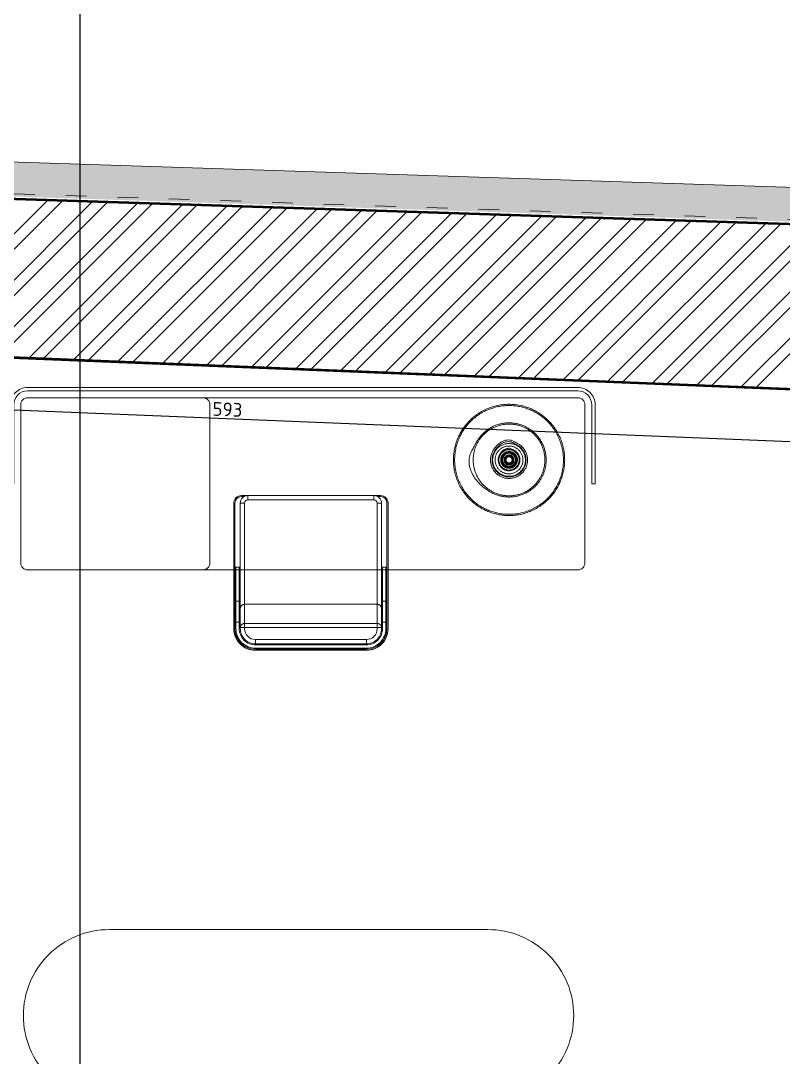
# Model space of a CAD drawing. Header units: inches. Extents: x -10121 to 9010, y 58067 to 62726.
# Drawn here: x -3031.2 to -2809.5, y 61963 to 62264.3 of the extents above; entities that cross this region are included whole.
import ezdxf

# ---------------------------------------------------------------- set-up
doc = ezdxf.new("R2010")
doc.units = ezdxf.units.IN
doc.linetypes.add('ACAD_ISO03W100', pattern=[30, 12, -18])
for name, color, linetype, lineweight in [('1', 7, 'Continuous', 18), ('2', 36, 'Continuous', 18), ('A-DUVAR 0.50', 40, 'Continuous', 50), ('A-YAZI 0.15', 190, 'Continuous', 15), ('Auto-Olcu', 33, 'Continuous', 15), ('Auto-Silik_Cizgiler', 47, 'Continuous', 9), ('Auto-SilikCizgiler', 251, 'Continuous', 9), ('Auto-Tefris', 32, 'Continuous', 9), ('Auto-Yazi', 7, 'Continuous', 20), ('BACAHATCH', 8, 'Continuous', 13)]:
    doc.layers.add(name, color=color, linetype=linetype, lineweight=lineweight)
doc.styles.add('1-20', font='isocpeur.ttf', dxfattribs={"height": 4})
doc.dimstyles.new('ölçü 1_20', dxfattribs={"dimtxt": 4, "dimasz": 1, "dimexe": 1, "dimexo": 3, "dimtad": 1, "dimdec": 0, "dimtxsty": '1-20', "dimblk": 'ARCHTICK', "dimcen": 1.5, "dimclrd": 256, "dimclre": 256, "dimclrt": 256, "dimadec": 0, "dimazin": 0, "dimtfac": 1, "dimtdec": 0, "dimtmove": 0, "dimatfit": 3, "dimldrblk": 'ARCHTICK', "dimfxl": 1, "dimlwd": -1, "dimlwe": -1, "dimarcsym": 0})

# ---------------------------------------------------------------- blocks, each defined once
blk = doc.blocks.new('_ARCHTICK')
at = {"color": 0, "linetype": 'ByBlock', "const_width": 0.15}
blk.add_lwpolyline([(-0.5, -0.5), (0.5, 0.5)], dxfattribs=at)
blk = doc.blocks.new('HJTY5')
at = {"layer": '1'}
for points, weights, knots in [([(69.51, -5593.8), (84.65, -5585.47), (92.98, -5600.61), (101.3, -5615.76), (86.16, -5624.08), (71.02, -5632.41), (62.69, -5617.27), (54.37, -5602.12), (69.51, -5593.8)], [1, 0.707106781187, 1, 0.707106781187, 1, 0.707106781187, 1, 0.707106781187, 1], [0, 0, 0, 14.137512, 14.137512, 28.275024, 28.275024, 42.412536, 42.412536, 56.550048, 56.550048, 56.550048]), ([(72.28, -5598.85), (72.28, -5598.85), (72.28, -5598.85), (72.28, -5598.85), (82.38, -5593.29), (87.93, -5603.39), (93.48, -5613.48), (83.39, -5619.04), (73.29, -5624.59), (67.74, -5614.49), (62.19, -5604.4), (72.28, -5598.85)], [1, 1, 1, 1, 0.707106781187, 1, 0.707106781187, 1, 0.707106781187, 1, 0.707106781187, 1], [0, 0, 0, 1.178126, 2.356252, 4.712504, 9.425008, 9.425008, 18.850016, 18.850016, 28.275024, 28.275024, 37.700032, 37.700032, 37.700032]), ([(72.47, -5599.18), (62.71, -5604.55), (68.08, -5614.31), (73.44, -5624.06), (83.2, -5618.7), (92.96, -5613.33), (87.59, -5603.58), (82.23, -5593.82), (72.47, -5599.18)], [1, 0.707106781187, 1, 0.707106781187, 1, 0.707106781187, 1, 0.707106781187, 1], [0, 0, 0, 9.110833, 9.110833, 18.221667, 18.221667, 27.3325, 27.3325, 36.443333, 36.443333, 36.443333]), ([(72.79, -5611.72), (72.79, -5611.72), (72.79, -5611.72), (72.79, -5611.72), (70.01, -5606.67), (75.06, -5603.9), (80.11, -5601.12), (82.88, -5606.17), (85.66, -5611.22), (80.61, -5613.99), (75.56, -5616.77), (72.79, -5611.72)], [1, 1, 1, 1, 0.707106781187, 1, 0.707106781187, 1, 0.707106781187, 1, 0.707106781187, 1], [0, 0, 0, 0.589051, 1.178102, 2.356205, 4.712409, 4.712409, 9.424819, 9.424819, 14.137228, 14.137228, 18.849637, 18.849637, 18.849637])]:
    blk.add_rational_spline(points, weights, degree=2, knots=knots, dxfattribs=at)
at = {"layer": '2'}
for points, weights, knots in [([(69.69, -5594.13), (54.89, -5602.27), (63.03, -5617.08), (71.17, -5631.89), (85.98, -5623.75), (100.78, -5615.61), (92.64, -5600.8), (84.5, -5585.99), (69.69, -5594.13)], [1, 0.707106781187, 1, 0.707106781187, 1, 0.707106781187, 1, 0.707106781187, 1], [0, 0, 0, 13.823333, 13.823333, 27.646667, 27.646667, 41.47, 41.47, 55.293334, 55.293334, 55.293334]), ([(73.21, -5611.48), (73.21, -5611.48), (73.21, -5611.48), (73.21, -5611.48), (70.66, -5606.86), (75.29, -5604.31), (79.92, -5601.76), (82.46, -5606.39), (85.01, -5611.02), (80.38, -5613.57), (75.75, -5616.11), (73.21, -5611.48)], [1, 1, 1, 1, 0.707106781187, 1, 0.707106781187, 1, 0.707106781187, 1, 0.707106781187, 1], [0, 0, 0, 0.540124, 1.080247, 2.160495, 4.320989, 4.320989, 8.641979, 8.641979, 12.962968, 12.962968, 17.283957, 17.283957, 17.283957]), ([(73.38, -5611.39), (70.92, -5606.93), (75.38, -5604.48), (79.84, -5602.03), (82.29, -5606.48), (84.75, -5610.94), (80.29, -5613.4), (75.83, -5615.85), (73.38, -5611.39)], [1, 0.707106781187, 1, 0.707106781187, 1, 0.707106781187, 1, 0.707106781187, 1], [0, 0, 0, 4.163862, 4.163862, 8.327725, 8.327725, 12.491587, 12.491587, 16.65545, 16.65545, 16.65545]), ([(74.05, -5611.02), (76.13, -5614.81), (79.92, -5612.73), (83.7, -5610.64), (81.62, -5606.86), (79.54, -5603.07), (75.75, -5605.15), (71.97, -5607.24), (74.05, -5611.02)], [1, 0.707106781187, 1, 0.707106781187, 1, 0.707106781186, 1, 0.707106781186, 1], [0, 0, 0, 3.534292, 3.534292, 7.068583, 7.068583, 10.602875, 10.602875, 14.137167, 14.137167, 14.137167]), ([(74.89, -5610.56), (74.89, -5610.56), (74.89, -5610.56), (74.89, -5610.56), (73.27, -5607.61), (76.22, -5606), (79.16, -5604.38), (80.78, -5607.32), (82.4, -5610.27), (79.45, -5611.88), (76.51, -5613.5), (74.89, -5610.56)], [1, 1, 1, 1, 0.707106781187, 1, 0.707106781187, 1, 0.707106781186, 1, 0.707106781186, 1], [0, 0, 0, 0.343612, 0.687223, 1.374447, 2.748894, 2.748894, 5.497787, 5.497787, 8.246681, 8.246681, 10.995574, 10.995574, 10.995574]), ([(75.06, -5610.47), (76.59, -5613.24), (79.36, -5611.72), (82.14, -5610.19), (80.61, -5607.41), (79.08, -5604.64), (76.31, -5606.16), (73.53, -5607.69), (75.06, -5610.47)], [1, 0.707106781187, 1, 0.707106781187, 1, 0.707106781186, 1, 0.707106781187, 1], [0, 0, 0, 2.591814, 2.591814, 5.183628, 5.183628, 7.775442, 7.775442, 10.367256, 10.367256, 10.367256]), ([(76.07, -5609.92), (76.07, -5609.92), (76.07, -5609.92), (76.07, -5609.92), (75.1, -5608.15), (76.87, -5607.18), (78.63, -5606.21), (79.6, -5607.98), (80.57, -5609.74), (78.81, -5610.71), (77.04, -5611.68), (76.07, -5609.92)], [1, 1, 1, 1, 0.707106781186, 1, 0.707106781186, 1, 0.707106781187, 1, 0.707106781187, 1], [0, 0, 0, 0.206167, 0.412334, 0.824668, 1.649336, 1.649336, 3.298672, 3.298672, 4.948008, 4.948008, 6.597345, 6.597345, 6.597345]), ([(75.95, -5609.98), (74.92, -5608.1), (76.8, -5607.06), (78.69, -5606.03), (79.72, -5607.91), (80.76, -5609.8), (78.87, -5610.83), (76.99, -5611.87), (75.95, -5609.98)], [1, 0.707106781187, 1, 0.707106781187, 1, 0.707106781187, 1, 0.707106781187, 1], [0, 0, 0, 1.75995, 1.75995, 3.519899, 3.519899, 5.279849, 5.279849, 7.039799, 7.039799, 7.039799]), ([(76.82, -5607.1), (76.05, -5607.52), (75.81, -5608.36), (75.56, -5609.2), (75.99, -5609.96)], [1, 0.923879511541, 1, 0.923879511541, 1], [0, 0, 0, 0.863938, 0.863938, 1.727876, 1.727876, 1.727876]), ([(80.99, -5609.79), (81.43, -5608.15), (80.34, -5606.85), (79.25, -5605.55), (77.56, -5605.69)], [0.999999999113, 0.887425628475, 1, 0.887425628031, 1], [0, 0, 0, 1.62878, 1.62878, 3.25756, 3.25756, 3.25756]), ([(75.99, -5609.96), (76.41, -5610.73), (77.25, -5610.97), (78.09, -5611.22), (78.85, -5610.8)], [1, 0.923879507742, 1, 0.923879507742, 1], [0, 0, 0, 0.863938, 0.863938, 1.727876, 1.727876, 1.727876]), ([(76.74, -5609.55), (76.74, -5609.55), (76.74, -5609.55), (76.74, -5609.55), (77.34, -5610.64), (78.44, -5610.04), (79.53, -5609.44), (78.93, -5608.35), (78.33, -5607.25), (77.24, -5607.85), (76.14, -5608.45), (76.74, -5609.55)], [1, 1, 1, 1, 0.707106781186, 1, 0.707106781187, 1, 0.707106781186, 1, 0.707106781187, 1], [0, 0, 0, 0.127627, 0.255254, 0.510509, 1.021018, 1.021018, 2.042035, 2.042035, 3.063053, 3.063053, 4.08407, 4.08407, 4.08407]), ([(77, -5609.41), (77, -5609.41), (77, -5609.41), (77, -5609.41), (76.53, -5608.57), (77.37, -5608.11), (78.22, -5607.64), (78.68, -5608.48), (79.14, -5609.33), (78.3, -5609.79), (77.46, -5610.25), (77, -5609.41)], [1, 1, 1, 1, 0.707106781186, 1, 0.707106781186, 1, 0.707106781187, 1, 0.707106781187, 1], [0, 0, 0, 0.098175, 0.19635, 0.392699, 0.785398, 0.785398, 1.570796, 1.570796, 2.356194, 2.356194, 3.141593, 3.141593, 3.141593])]:
    blk.add_rational_spline(points, weights, degree=2, knots=knots, dxfattribs=at)
for points, weights in [([(77.19, -5605.75), (74.94, -5606.2), (74.61, -5608.47)], [1, 0.817794049986, 1]), ([(75.57, -5610.2), (74.32, -5607.92), (76.59, -5606.68)], [1, 0.707106781186, 1]), ([(76.6, -5606.7), (74.35, -5607.93), (75.59, -5610.18)], [1, 0.707106781187, 1]), ([(76.63, -5606.76), (74.45, -5607.96), (75.65, -5610.15)], [1, 0.707106781186, 1]), ([(76.7, -5606.88), (75.67, -5607.34), (75.42, -5608.43)], [1, 0.894773458288, 1]), ([(75.9, -5610.01), (74.84, -5608.08), (76.77, -5607.01)], [1, 0.707573103993, 1]), ([(75.64, -5608.61), (75.76, -5607.65), (76.5, -5607.02)], [1, 0.930638725852, 1]), ([(76.5, -5607.02), (76.6, -5606.94), (76.7, -5606.88)], [1, 0.998325527532, 1]), ([(80.11, -5607.7), (78.86, -5605.43), (76.59, -5606.68)], [1, 0.707106781186, 1]), ([(76.6, -5606.7), (78.85, -5605.46), (80.08, -5607.71)], [1, 0.707106781186, 1]), ([(80.02, -5607.74), (78.82, -5605.56), (76.63, -5606.76)], [1, 0.707106781187, 1]), ([(76.7, -5606.88), (77.81, -5606.15), (78.99, -5606.75)], [1, 0.86484168553, 0.998572719142]), ([(78.42, -5606.8), (77.54, -5606.49), (76.7, -5606.88)], [1, 0.929308037539, 1]), ([(76.77, -5607.01), (77.42, -5606.66), (78.15, -5606.76)], [1, 0.948530751949, 1]), ([(76.77, -5607), (76.79, -5607.05), (76.82, -5607.1)], [0.999999978843, 0.999880976901, 1]), ([(79.69, -5607.93), (78.67, -5606.08), (76.82, -5607.1)], [1, 0.707106783845, 1]), ([(77.1, -5607.6), (78.44, -5606.86), (79.18, -5608.21)], [1, 0.707106781186, 1]), ([(77.56, -5605.69), (77.37, -5605.71), (77.19, -5605.75)], [1, 0.998388882014, 1]), ([(78.72, -5606.92), (78.57, -5606.86), (78.42, -5606.8)], [1, 0.997327833848, 0.999996472292]), ([(78.99, -5606.75), (78.91, -5606.71), (78.83, -5606.68)], [1, 0.999417509166, 1]), ([(74.61, -5608.47), (74.57, -5608.71), (74.57, -5608.95)], [1, 0.997289336159, 1]), ([(74.57, -5608.95), (74.57, -5609.79), (74.98, -5610.52)], [0.999999999223, 0.968874697674, 1]), ([(74.98, -5610.52), (75.89, -5612.18), (77.78, -5612.21)], [1, 0.865391742391, 1]), ([(75.4, -5608.52), (75.38, -5608.62), (75.37, -5608.75)], [1, 0.999012286839, 1]), ([(75.37, -5608.75), (75.37, -5608.66), (75.39, -5608.57)], [0.999900975868, 0.999281551372, 1]), ([(79.09, -5611.22), (76.81, -5612.47), (75.57, -5610.2)], [1, 0.707106781187, 1]), ([(79.07, -5611.19), (76.82, -5612.43), (75.59, -5610.18)], [1, 0.707106781187, 1]), ([(75.65, -5610.15), (76.85, -5612.34), (79.04, -5611.13)], [1, 0.707106781187, 1]), ([(78.9, -5610.88), (76.97, -5611.94), (75.9, -5610.01)], [0.999999495632, 0.707644166839, 1]), ([(76.49, -5609.69), (75.75, -5608.34), (77.1, -5607.6)], [1, 0.707106781186, 1]), ([(78.58, -5610.29), (77.23, -5611.03), (76.49, -5609.69)], [1, 0.707106781187, 1]), ([(79.18, -5608.21), (79.92, -5609.55), (78.58, -5610.29)], [1, 0.707106781187, 1]), ([(79.69, -5607.93), (80.7, -5609.78), (78.85, -5610.8)], [1, 0.707106775933, 1]), ([(78.9, -5610.88), (79.85, -5610.36), (80.02, -5609.28)], [1, 0.897146544071, 1]), ([(80.31, -5609.15), (80.18, -5610.47), (78.97, -5611.01)], [0.998570437523, 0.865033085906, 1]), ([(80.03, -5610.08), (79.68, -5610.75), (78.99, -5611.04)], [1, 0.943340701316, 0.999995666086]), ([(79.04, -5611.13), (81.23, -5609.93), (80.02, -5607.74)], [1, 0.707106781187, 1]), ([(80.08, -5607.71), (81.32, -5609.96), (79.07, -5611.19)], [1, 0.707106781187, 1]), ([(79.09, -5611.22), (81.36, -5609.97), (80.11, -5607.7)], [1, 0.707106781187, 1]), ([(79.78, -5607.88), (79.73, -5607.9), (79.69, -5607.93)], [0.999999999998, 0.999998693738, 1]), ([(79.77, -5607.88), (79.76, -5607.85), (79.74, -5607.82)], [1, 0.999822671337, 0.999999999999]), ([(80.28, -5609.39), (80.29, -5609.36), (80.29, -5609.32)], [1, 0.999901357975, 0.999999993376]), ([(80.29, -5609.32), (80.3, -5609.24), (80.31, -5609.15)], [0.999999436255, 0.999418399757, 1]), ([(80.45, -5610.9), (80.83, -5610.4), (80.99, -5609.79)], [0.999999999992, 0.981824176565, 0.999999999608]), ([(76.69, -5611.16), (76.76, -5611.2), (76.84, -5611.22)], [1, 0.999496704607, 0.999993857934]), ([(76.84, -5611.22), (77.96, -5611.68), (78.97, -5611.01)], [0.999904323618, 0.881601873619, 1]), ([(77.22, -5611.11), (77.07, -5611.06), (76.94, -5610.99)], [1, 0.99836801546, 0.99999789741]), ([(76.94, -5610.99), (77.95, -5611.47), (78.97, -5611.01)], [1, 0.905881451833, 1]), ([(78.66, -5611.17), (77.94, -5611.36), (77.22, -5611.11)], [1, 0.956159685515, 1]), ([(77.78, -5612.21), (77.98, -5612.21), (78.17, -5612.19)], [1, 0.998129205053, 0.999999998672]), ([(78.17, -5612.19), (78.68, -5612.14), (79.14, -5611.94)], [0.999999996955, 0.988246326915, 0.999999999951]), ([(78.99, -5611.04), (78.88, -5611.1), (78.77, -5611.14)], [0.999999101675, 0.998029617844, 1]), ([(78.85, -5610.8), (78.88, -5610.84), (78.9, -5610.88)], [1, 0.999984134252, 1]), ([(78.97, -5611.01), (79.01, -5611.07), (79.04, -5611.13)], [1, 0.992981361077, 1]), ([(79.14, -5611.94), (79.38, -5611.83), (79.6, -5611.69)], [0.999999999982, 0.996780603316, 1]), ([(79.6, -5611.69), (79.74, -5611.61), (79.86, -5611.51)], [1, 0.998790062738, 1]), ([(79.86, -5611.51), (80.2, -5611.24), (80.45, -5610.9)], [1, 0.99160556939, 0.999999999972])]:
    blk.add_rational_spline(points, weights, degree=2, dxfattribs=at)
for points, knots in [([(75.38, -5609.22), (75.35, -5608.86), (75.44, -5608.22), (75.93, -5607.39), (76.42, -5607.02), (76.71, -5606.9)], [-1.483855, -1.483855, -1.483855, -1.483855, -0.923207, -0.493208, 0, 0, 0, 0]), ([(79.74, -5607.82), (79.67, -5607.7), (79.51, -5607.48), (79.1, -5607.09), (78.18, -5606.64), (77.25, -5606.64), (76.71, -5606.9)], [0, 0, 0, 0, 0.21843, 0.423421, 0.87939, 1.797969, 1.797969, 1.797969, 1.797969]), ([(78.97, -5611.01), (79.23, -5610.86), (79.65, -5610.43), (80.02, -5609.61), (80.1, -5608.72), (79.92, -5608.14), (79.77, -5607.88)], [-19.447003, -19.447003, -19.447003, -19.447003, -14.572642, -9.713499, -4.864503, -0.001063, -0.001063, -0.001063, -0.001063])]:
    blk.add_open_spline(points, degree=3, knots=knots, dxfattribs=at)
for points, degree in [([(76.59, -5606.68), (76.59, -5606.69), (76.6, -5606.7)], 2), ([(76.63, -5606.76), (76.62, -5606.73), (76.6, -5606.7)], 2), ([(76.71, -5606.9), (76.71, -5606.91), (76.69, -5606.87), (76.63, -5606.76), (76.63, -5606.76), (76.63, -5606.76)], 5), ([(76.71, -5606.9), (76.74, -5606.95), (76.77, -5607)], 2), ([(76.82, -5607.1), (76.96, -5607.35), (77.1, -5607.6)], 2), ([(75.59, -5610.18), (75.58, -5610.19), (75.57, -5610.2)], 2), ([(75.59, -5610.18), (75.62, -5610.17), (75.65, -5610.15)], 2), ([(75.65, -5610.15), (75.78, -5610.08), (75.9, -5610.01)], 2), ([(75.9, -5610.01), (75.94, -5609.99), (75.99, -5609.96)], 2), ([(75.99, -5609.96), (76.24, -5609.83), (76.49, -5609.69)], 2), ([(78.85, -5610.8), (78.72, -5610.54), (78.58, -5610.29)], 2), ([(79.18, -5608.21), (79.43, -5608.07), (79.69, -5607.93)], 2), ([(80.02, -5607.74), (79.9, -5607.81), (79.78, -5607.88)], 2), ([(80.08, -5607.71), (80.05, -5607.73), (80.02, -5607.74)], 2), ([(80.11, -5607.7), (80.1, -5607.7), (80.08, -5607.71)], 2), ([(78.97, -5611.01), (78.94, -5610.95), (78.9, -5610.88)], 2), ([(79.04, -5611.13), (79.06, -5611.16), (79.07, -5611.19)], 2), ([(79.07, -5611.19), (79.08, -5611.21), (79.09, -5611.22)], 2)]:
    blk.add_open_spline(points, degree=degree, dxfattribs=at)
blk = doc.blocks.new('jkhjk')
at = {"layer": 'Auto-Silik_Cizgiler', "elevation": 0}
blk.add_lwpolyline([(7389.58, -2932.22), (7389.58, -2886.22, -0.414214), (7391.58, -2884.22), (7442.58, -2884.22, -0.414214), (7444.58, -2886.22), (7444.58, -2932.22, -0.414214), (7442.58, -2934.22), (7391.58, -2934.22, -0.414214), (7389.58, -2932.22, -1)], format="xyb", dxfattribs=at)
at = {"layer": 'Auto-Tefris', "elevation": 0}
for points in [[(7280.58, -2909.22), (7280.58, -2886.22, -0.414214), (7282.58, -2884.22), (7442.58, -2884.22, -0.414214), (7444.58, -2886.22), (7444.58, -2909.22)], [(7280.58, -2909.22), (7280.58, -2932.22, 0.414214), (7282.58, -2934.22), (7442.58, -2934.22, 0.414214), (7444.58, -2932.22), (7444.58, -2909.22)]]:
    blk.add_lwpolyline(points, format="xyb", dxfattribs=at)
at = {"layer": 'Auto-Yazi'}
for p, q in [((7277.58, -2909.22, 0), (7278.58, -2909.22, 0)), ((7446.58, -2909.22, 0), (7447.58, -2909.22, 0))]:
    blk.add_line(p, q, dxfattribs=at)
at = {"layer": 'Auto-Yazi', "elevation": 0}
for points in [[(7277.58, -2909.22), (7277.58, -2886.22, -0.414214), (7282.58, -2881.22), (7442.58, -2881.22, -0.414214), (7447.58, -2886.22), (7447.58, -2909.22)], [(7278.58, -2909.22), (7278.58, -2886.22, -0.414214), (7282.58, -2882.22), (7442.58, -2882.22, -0.414214), (7446.58, -2886.22), (7446.58, -2909.22)]]:
    blk.add_lwpolyline(points, format="xyb", dxfattribs=at)
blk = doc.blocks.new('mhjghj')
at = {"layer": 'Auto-Tefris'}
for p, q in [((8354.12, -2954.26), (8369.87, -2954.26)), ((8354.12, -2954.57), (8369.87, -2954.57)), ((8354.12, -2954.89), (8369.87, -2954.89)), ((8386.36, -2954.26), (8369.87, -2954.26)), ((8386.36, -2954.57), (8369.87, -2954.57)), ((8386.36, -2954.89), (8369.87, -2954.89)), ((8369.87, -2955.83), (8354.12, -2955.83)), ((8354.12, -2957.41), (8354.12, -2956.15)), ((8369.87, -2956.15), (8354.12, -2956.15)), ((8369.87, -2957.41), (8354.12, -2957.41)), ((8369.87, -2955.83), (8386.36, -2955.83)), ((8369.87, -2956.15), (8386.36, -2956.15)), ((8369.87, -2957.41), (8386.36, -2957.41)), ((8386.36, -2957.41), (8386.36, -2956.15)), ((8347.82, -2960.56), (8347.82, -2994.22)), ((8348.13, -2960.56), (8348.13, -2962.45)), ((8348.45, -2960.56), (8348.45, -2962.45)), ((8349.39, -2962.45), (8349.39, -2960.56)), ((8349.71, -2960.56), (8349.71, -2960.85)), ((8349.71, -2962.45), (8349.71, -2960.85)), ((8350.97, -2960.85), (8349.71, -2960.85)), ((8350.97, -2960.56), (8350.97, -2960.85)), ((8350.97, -2962.07), (8350.97, -2960.85)), ((8350.97, -2960.85), (8369.87, -2960.85)), ((8389.51, -2960.85), (8369.87, -2960.85)), ((8389.51, -2960.56), (8389.51, -2960.85)), ((8389.51, -2962.07), (8389.51, -2960.85)), ((8389.51, -2960.85), (8390.77, -2960.85)), ((8390.77, -2960.56), (8390.77, -2960.85)), ((8390.77, -2962.45), (8390.77, -2960.85)), ((8391.08, -2962.45), (8391.08, -2960.56)), ((8392.03, -2960.56), (8392.03, -2962.45)), ((8392.34, -2960.56), (8392.34, -2962.45)), ((8392.66, -2960.56), (8392.66, -2994.22)), ((8348.13, -2962.45), (8348.13, -2968.23)), ((8348.45, -2962.45), (8348.13, -2962.45)), ((8349.39, -2962.45), (8348.45, -2962.45)), ((8348.45, -2962.45), (8348.45, -2968.53)), ((8349.39, -2968.53), (8349.39, -2962.45)), ((8349.71, -2962.45), (8349.39, -2962.45)), ((8349.71, -2968.23), (8349.71, -2962.45)), ((8350.97, -2967.64), (8350.97, -2962.07)), ((8350.97, -2962.07), (8369.87, -2962.07)), ((8389.51, -2962.07), (8369.87, -2962.07)), ((8389.51, -2967.64), (8389.51, -2962.07)), ((8390.77, -2968.23), (8390.77, -2962.45)), ((8390.77, -2962.45), (8391.08, -2962.45)), ((8391.08, -2968.53), (8391.08, -2962.45)), ((8391.08, -2962.45), (8392.03, -2962.45)), ((8392.03, -2962.45), (8392.03, -2968.53)), ((8392.03, -2962.45), (8392.34, -2962.45)), ((8392.34, -2962.45), (8392.34, -2968.23)), ((8350.97, -2967.68), (8350.97, -2967.64)), ((8369.87, -2967.64), (8350.97, -2967.64)), ((8350.97, -2967.68), (8369.87, -2967.68)), ((8350.97, -2997.05), (8350.97, -2967.68)), ((8369.87, -2967.64), (8389.51, -2967.64)), ((8389.51, -2967.68), (8369.87, -2967.68)), ((8389.51, -2967.68), (8389.51, -2967.64)), ((8389.51, -2997.05), (8389.51, -2967.68)), ((8348.13, -2968.24), (8348.13, -2978.1)), ((8349.39, -2968.53), (8348.45, -2968.53)), ((8348.45, -2968.53), (8348.45, -2978.42)), ((8349.39, -2978.42), (8349.39, -2968.53)), ((8349.71, -2972.84), (8349.71, -2968.24)), ((8390.77, -2972.84), (8390.77, -2968.24)), ((8391.08, -2978.42), (8391.08, -2968.53)), ((8391.08, -2968.53), (8392.03, -2968.53)), ((8392.03, -2968.53), (8392.03, -2978.42)), ((8392.34, -2968.24), (8392.34, -2978.1)), ((8349.71, -2997.05), (8349.71, -2972.84)), ((8390.77, -2997.05), (8390.77, -2972.84)), ((8348.13, -2978.11), (8348.13, -2994.22)), ((8349.39, -2978.42), (8348.45, -2978.42)), ((8391.08, -2978.42), (8392.03, -2978.42)), ((8392.34, -2978.11), (8392.34, -2994.22)), ((8347.82, -2997.05), (8347.82, -2994.22)), ((8348.13, -2997.05), (8348.13, -2994.22)), ((8392.34, -2997.05), (8392.34, -2994.22)), ((8392.66, -2997.05), (8392.66, -2994.22)), ((8350.97, -2997.05), (8349.71, -2997.05)), ((8389.51, -2997.05), (8390.77, -2997.05)), ((8350.77, -2998.94), (8350.02, -2998.94)), ((8351.91, -2999.26), (8350.02, -2999.26)), ((8351.91, -2999.26), (8351.91, -2998)), ((8369.87, -2998), (8351.91, -2998)), ((8351.91, -2999.26), (8388.56, -2999.26)), ((8369.87, -2998), (8388.56, -2998)), ((8388.56, -2999.26), (8388.56, -2998)), ((8388.56, -2999.26), (8390.45, -2999.26)), ((8389.7, -2998.94), (8390.45, -2998.94))]:
    blk.add_line(p, q, dxfattribs=at)
blk.add_lwpolyline([(8390.45, -2999.26, 0.414214), (8392.66, -2997.05), (8392.66, -2960.56, 0.414214), (8386.36, -2954.26), (8354.12, -2954.26, 0.414214), (8347.82, -2960.56), (8347.82, -2997.05, 0.414214), (8350.02, -2999.26)], format="xyb", close=True, dxfattribs=at)
for centre, radius, start, end in [((8354.12, -2960.56), 6.3, 90, 180), ((8354.12, -2960.56), 5.99, 90, 180), ((8386.36, -2960.56), 6.3, 360, 90), ((8386.36, -2960.56), 5.98, 0, 90), ((8354.11, -2960.56), 3.15, 89.9934, 180.0066), ((8386.36, -2960.56), 3.15, 359.9934, 90.0066), ((8350.97, -2966.42), 1.26, 180.3951, 181.3474), ((8350.97, -2966.42), 1.26, 186.253, 270), ((8389.51, -2966.42), 1.26, 270, 353.747), ((8389.51, -2966.42), 1.26, 358.6526, 359.6049), ((8350.02, -2997.05), 2.2, 180, 270), ((8350.02, -2997.05), 1.89, 180, 270), ((8351.91, -2997.05), 2.2, 179.9951, 270.0049), ((8351.91, -2997.05), 0.945, 179.9951, 270.0049), ((8388.56, -2997.05), 2.2, 269.9951, 0.0049), ((8388.56, -2997.05), 0.945, 269.9951, 0.0049), ((8390.45, -2997.05), 2.21, 270, 0), ((8390.45, -2997.05), 1.89, 270, 0)]:
    blk.add_arc(centre, radius, start, end, dxfattribs=at)
for points, knots in [([(8354.12, -2954.89), (8353.4, -2954.89), (8351.92, -2955.17), (8349.99, -2956.43), (8348.73, -2958.36), (8348.44, -2959.84), (8348.45, -2960.56)], [0, 0, 0, 0, 33.925525, 70.684049, 107.442573, 141.368098, 141.368098, 141.368098, 141.368098]), ([(8386.36, -2954.89), (8387.07, -2954.89), (8388.55, -2955.17), (8390.48, -2956.43), (8391.74, -2958.36), (8392.03, -2959.84), (8392.03, -2960.56)], [0, 0, 0, 0, 33.925525, 70.684049, 107.442573, 141.368098, 141.368098, 141.368098, 141.368098]), ([(8354.12, -2955.83), (8353.52, -2955.83), (8352.28, -2956.07), (8350.68, -2957.12), (8349.63, -2958.73), (8349.39, -2959.96), (8349.39, -2960.56)], [0, 0, 0, 0, 28.271271, 58.903374, 89.535478, 117.806748, 117.806748, 117.806748, 117.806748]), ([(8354.12, -2956.15), (8353.56, -2956.15), (8352.41, -2956.37), (8350.91, -2957.35), (8349.93, -2958.85), (8349.7, -2960), (8349.71, -2960.56)], [0, 0, 0, 0, 18.847514, 39.268916, 59.690318, 78.537832, 78.537832, 78.537832, 78.537832]), ([(8386.36, -2955.83), (8386.95, -2955.83), (8388.19, -2956.07), (8389.79, -2957.12), (8390.84, -2958.73), (8391.08, -2959.96), (8391.08, -2960.56)], [0, 0, 0, 0, 28.271271, 58.903374, 89.535478, 117.806748, 117.806748, 117.806748, 117.806748]), ([(8386.36, -2956.15), (8386.91, -2956.15), (8388.06, -2956.37), (8389.56, -2957.35), (8390.55, -2958.85), (8390.77, -2960), (8390.77, -2960.56)], [0, 0, 0, 0, 18.847514, 39.268916, 59.690318, 78.537832, 78.537832, 78.537832, 78.537832]), ([(8348.13, -2978.1), (8348.13, -2978.12), (8348.13, -2978.16), (8348.16, -2978.24), (8348.21, -2978.33), (8348.32, -2978.41), (8348.4, -2978.42), (8348.45, -2978.42)], [0, 0, 0, 0, 0.989477, 1.994173, 3.98896, 5.990466, 7.992811, 7.992811, 7.992811, 7.992811]), ([(8349.39, -2978.42), (8349.41, -2978.42), (8349.44, -2978.42), (8349.52, -2978.4), (8349.61, -2978.34), (8349.68, -2978.24), (8349.7, -2978.15), (8349.7, -2978.11)], [0, 0, 0, 0, 0.807232, 1.80366, 3.801262, 5.798793, 7.743677, 7.743677, 7.743677, 7.743677]), ([(8391.08, -2978.42), (8391.06, -2978.42), (8391.03, -2978.42), (8390.95, -2978.4), (8390.86, -2978.34), (8390.79, -2978.24), (8390.77, -2978.15), (8390.77, -2978.11)], [0, 0, 0, 0, 0.807232, 1.80366, 3.801262, 5.798793, 7.743677, 7.743677, 7.743677, 7.743677]), ([(8392.34, -2978.1), (8392.34, -2978.12), (8392.34, -2978.16), (8392.31, -2978.24), (8392.26, -2978.33), (8392.15, -2978.41), (8392.07, -2978.42), (8392.03, -2978.42)], [0, 0, 0, 0, 0.989477, 1.994173, 3.98896, 5.990466, 7.992811, 7.992811, 7.992811, 7.992811])]:
    blk.add_open_spline(points, degree=3, knots=knots, dxfattribs=at)
for points, weights in [([(8349.71, -2960.85), (8349.71, -2962.07), (8350.97, -2962.07)], [1, 0.707106781187, 1]), ([(8390.77, -2960.85), (8390.77, -2962.07), (8389.51, -2962.07)], [1, 0.707106781187, 1]), ([(8350.97, -2967.64), (8349.71, -2967.64), (8349.71, -2966.42)], [1, 0.707106781187, 1]), ([(8389.51, -2967.64), (8390.77, -2967.64), (8390.77, -2966.42)], [1, 0.707106781187, 1]), ([(8348.45, -2968.53), (8348.13, -2968.53), (8348.13, -2968.23)], [1, 0.707106781014, 1]), ([(8349.71, -2968.23), (8349.71, -2968.53), (8349.39, -2968.53)], [1, 0.707106781015, 1]), ([(8390.77, -2968.23), (8390.77, -2968.53), (8391.08, -2968.53)], [1, 0.707106781015, 1]), ([(8392.03, -2968.53), (8392.34, -2968.53), (8392.34, -2968.23)], [1, 0.707106781014, 1])]:
    blk.add_rational_spline(points, weights, degree=2, dxfattribs=at)

msp = doc.modelspace()

# ---------------------------------------------------------------- hatches: boundary and pattern name
at = {"layer": 'BACAHATCH'}
h = msp.add_hatch(color=256, dxfattribs=at)
h.paths.add_polyline_path([(-3301.66, 62316.93), (-3291.63, 62316.62), (-3280.25, 62414.79), (-3290.19, 62415.94)])
h.paths.add_polyline_path([(-3291.63, 62316.62), (-3301.66, 62316.93), (-3305.05, 62287.65), (-3295.02, 62287.32)])
h.paths.add_polyline_path([(-3295.02, 62287.32), (-3305.05, 62287.65), (-3312.63, 62222.24), (-3106.56, 62215.56), (-3106.55, 62215.79), (-3045.66, 62213.58), (-2984.78, 62211.61), (-2984.78, 62221.62), (-3301.44, 62231.88)])
msp.add_hatch(color=256, dxfattribs=at).paths.add_polyline_path([(-2384.06, 62192.14), (-2384.06, 62202.15), (-2984.78, 62221.62), (-2984.78, 62211.61)])

# ---------------------------------------------------------------- linework, layer by layer
msp.add_lwpolyline([(-3013.92, 62696.89), (-288.92, 62696.89), (-288.92, 60710.91), (-3013.92, 60710.91)], close=True)
at = {"layer": 'A-DUVAR 0.50'}
for p, q in [((-3316.98, 62221.75), (-1318.03, 62156.97)), ((-2685.26, 62152.17), (-3266.67, 62175.8))]:
    msp.add_line(p, q, dxfattribs=at)
msp.add_lwpolyline([(-3316.56, 61736.04), (-3266.67, 62175.8), (-2376.61, 62139.82), (-2376.79, 61851.8), (-2674.56, 61851.72), (-2674.56, 61737.18), (-3316.56, 61736.04)], dxfattribs=at)
at = {"layer": 'Auto-Silik_Cizgiler'}
for p, q in [((-3067.8, 62167.72), (-3023.28, 62212.24)), ((-3063.48, 62167.54), (-3018.93, 62212.1)), ((-3054.85, 62167.19), (-3010.23, 62211.81)), ((-3050.54, 62167.02), (-3005.88, 62211.67)), ((-3041.91, 62166.67), (-2997.18, 62211.39)), ((-3037.59, 62166.49), (-2992.83, 62211.25)), ((-3028.96, 62166.14), (-2984.14, 62210.97)), ((-3024.65, 62165.97), (-2979.79, 62210.83)), ((-3016.02, 62165.61), (-2971.09, 62210.55)), ((-3011.7, 62165.44), (-2966.74, 62210.4)), ((-3003.07, 62165.09), (-2958.04, 62210.12)), ((-2998.76, 62164.91), (-2953.69, 62209.98)), ((-2990.13, 62164.56), (-2944.99, 62209.7)), ((-2985.82, 62164.39), (-2940.64, 62209.56)), ((-2977.19, 62164.04), (-2931.95, 62209.28)), ((-2972.87, 62163.86), (-2927.6, 62209.14)), ((-2964.24, 62163.51), (-2918.9, 62208.85)), ((-2959.93, 62163.34), (-2914.55, 62208.71)), ((-2951.3, 62162.98), (-2905.85, 62208.43)), ((-2946.98, 62162.81), (-2901.5, 62208.29)), ((-2938.35, 62162.46), (-2892.8, 62208.01)), ((-2934.04, 62162.28), (-2888.45, 62207.87)), ((-2925.41, 62161.93), (-2879.76, 62207.59)), ((-2921.09, 62161.76), (-2875.41, 62207.44)), ((-2912.46, 62161.41), (-2866.71, 62207.16)), ((-2908.15, 62161.23), (-2862.36, 62207.02)), ((-2899.52, 62160.88), (-2853.66, 62206.74)), ((-2895.21, 62160.7), (-2849.31, 62206.6)), ((-2886.58, 62160.35), (-2840.61, 62206.32)), ((-2882.26, 62160.18), (-2836.26, 62206.18)), ((-2873.63, 62159.83), (-2827.57, 62205.89)), ((-2869.32, 62159.65), (-2823.22, 62205.75)), ((-2860.69, 62159.3), (-2814.52, 62205.47)), ((-2856.37, 62159.13), (-2810.17, 62205.33)), ((-2847.74, 62158.78), (-2801.47, 62205.05)), ((-2843.43, 62158.6), (-2797.12, 62204.91)), ((-2834.8, 62158.25), (-2788.42, 62204.63)), ((-2830.48, 62158.07), (-2784.07, 62204.48)), ((-2821.85, 62157.72), (-2775.38, 62204.2)), ((-2817.54, 62157.55), (-2771.03, 62204.06))]:
    msp.add_line(p, q, dxfattribs=at)
at = {"layer": 'Auto-SilikCizgiler', "color": 1, "linetype": 'ACAD_ISO03W100', "ltscale": 0.5, "true_color": 0xe60000}
for p, q in [((-1318.03, 62157.52), (-3316.8, 62223.3)), ((-2568.71, 62147.75), (-3322.04, 62178.05))]:
    msp.add_line(p, q, dxfattribs=at)
at = {"layer": 'Auto-Tefris', "ltscale": 2}
msp.add_lwpolyline([(-3005.46, 61950.1), (-2895.46, 61950.1, 0.414214), (-2870.46, 61975.1), (-2870.46, 61975.1, 0.414214), (-2895.46, 62000.1), (-3005.46, 62000.1, 0.414214), (-3030.46, 61975.1), (-3030.46, 61975.1, 0.414214)], format="xyb", close=True, dxfattribs=at)
at = {"layer": 'BACAHATCH'}
msp.add_line((-1318.03, 62167.6), (-3301.44, 62231.88), dxfattribs=at)

# ---------------------------------------------------------------- block references
at = {"xscale": -0.9359999999999995, "yscale": 0.9359999999999995, "zscale": 0.9359999999999995, "rotation": 90}
msp.add_blockref('HJTY5', (-8139.23, 62209.47), dxfattribs=at)
at = {"layer": 'A-YAZI 0.15', "xscale": -1}
msp.add_blockref('jkhjk', (4413.35, 65038.89, 0), dxfattribs=at)
at = {"layer": 'A-YAZI 0.15', "xscale": -1, "rotation": 180}
msp.add_blockref('mhjghj', (-11317.1, 59127.01), dxfattribs=at)

# ---------------------------------------------------------------- dimensions: what is measured, and where the dimension line sits
at = {"layer": 'Auto-Olcu', "ltscale": 5}
msp.add_aligned_dim(p1=(-3266.67, 62175.8), p2=(-2674.56, 62151.5, 0), distance=-14.99, dimstyle='ölçü 1_20', dxfattribs=at).render()

doc.saveas('drawing.dxf')
